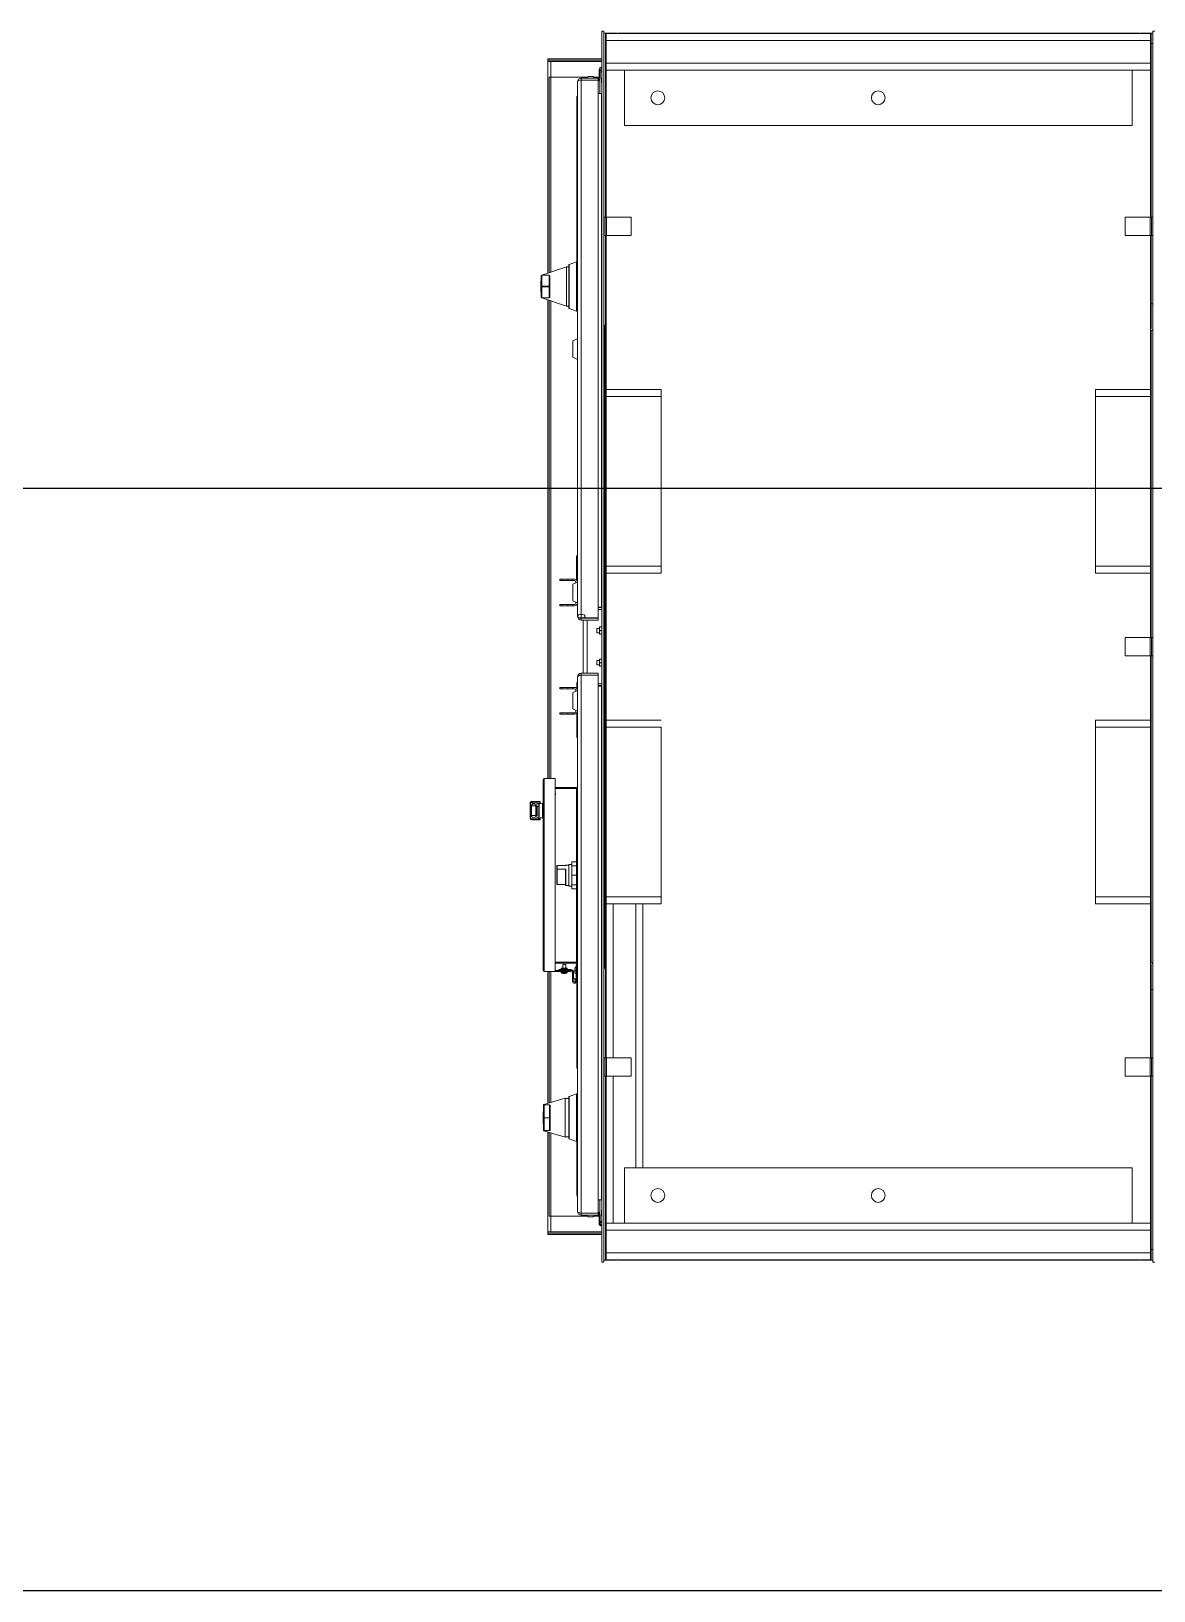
# Model space of a CAD drawing. Extents: x 1.3 to 36.8, y 1.2 to 24.4.
# Drawn here: x 4.493 to 5.766, y 13.879 to 15.647 of the extents above; entities that cross this region are included whole.
import ezdxf

# ---------------------------------------------------------------- set-up
doc = ezdxf.new("R2010")
doc.units = 0
doc.header["$LTSCALE"] = 96
doc.header["$MEASUREMENT"] = 0
doc.linetypes.add('CENTER', pattern=[2, 1.25, -0.25, 0.25, -0.25])
doc.linetypes.add('DOT', pattern=[0.25, 0, -0.25])
doc.layers.add('A-GRID', color=8, linetype='CENTER')
doc.layers.add('E - Equipment New', color=7, linetype='Continuous')
doc.layers.add('NO PLOT - GRID', color=255, linetype='DOT', plot=False)

msp = doc.modelspace()

# ---------------------------------------------------------------- linework, layer by layer
at = {"layer": 'A-GRID'}
for p, q in [((6.1964, 15.12872), (2.91385, 15.12872)), ((8.92253, 13.87873), (2.91385, 13.87873))]:
    msp.add_line(p, q, dxfattribs=at)
at = {"layer": 'E - Equipment New', "color": 254, "linetype": 'Continuous', "lineweight": 15}
for p, q in [((5.14226, 15.64737), (5.14007, 15.64737)), ((5.14007, 14.25154), (5.14007, 15.64737)), ((5.14226, 14.25154), (5.14226, 15.64737)), ((5.14413, 15.64518), (5.14226, 15.64518)), ((5.14413, 15.64518), (5.14476, 15.64518)), ((5.14413, 15.43643), (5.14413, 15.64518)), ((5.14476, 15.59369), (5.14476, 15.64518)), ((5.14694, 15.64518), (5.14476, 15.64518)), ((5.14486, 15.63685), (5.14486, 15.64477)), ((5.14486, 15.64477), (5.76236, 15.64477)), ((5.14486, 15.61102), (5.14486, 15.63685)), ((5.14486, 15.63685), (5.76236, 15.63685)), ((5.1571, 15.64518), (5.14694, 15.64518)), ((5.14694, 15.64477), (5.14694, 15.64518)), ((5.1571, 15.64518), (5.1571, 15.64477)), ((5.15819, 15.64518), (5.15819, 15.64477)), ((5.5358, 15.64518), (5.74976, 15.64518)), ((5.76101, 15.64518), (5.75085, 15.64518)), ((5.76319, 15.64518), (5.76101, 15.64518)), ((5.76101, 15.64518), (5.76101, 15.64477)), ((5.76236, 15.63685), (5.76236, 15.64477)), ((5.76236, 15.61102), (5.76236, 15.63685)), ((5.76496, 15.64518), (5.76319, 15.64518)), ((5.76319, 15.64518), (5.76319, 15.63331)), ((5.76496, 14.25154), (5.76496, 15.64737)), ((5.76715, 15.64737), (5.76496, 15.64737)), ((5.76267, 15.63331), (5.76236, 15.63331)), ((5.76319, 15.63331), (5.76267, 15.63331)), ((5.76267, 15.43643), (5.76267, 15.63331)), ((5.76319, 15.63331), (5.76496, 15.63331)), ((5.76319, 15.63331), (5.76319, 15.43643)), ((5.07899, 15.61612), (5.07899, 15.61456)), ((5.07899, 15.61612), (5.14007, 15.61612)), ((5.07899, 15.61456), (5.14007, 15.61456)), ((5.07899, 15.3731), (5.07899, 15.613)), ((5.07899, 15.613), (5.08211, 15.613)), ((5.08211, 15.59529), (5.08211, 15.613)), ((5.14007, 15.613), (5.08211, 15.613)), ((5.13692, 15.59956), (5.13692, 15.60372)), ((5.13692, 15.59388), (5.13692, 15.59956)), ((5.13692, 15.59956), (5.13817, 15.59956)), ((5.13817, 15.60156), (5.13817, 15.59956)), ((5.13817, 15.59956), (5.13817, 15.59388)), ((5.14486, 15.61102), (5.76236, 15.61102)), ((5.14486, 15.6031), (5.14486, 15.61102)), ((5.14486, 15.6031), (5.16569, 15.6031)), ((5.14486, 15.6031), (5.14486, 15.43643)), ((5.74153, 15.6031), (5.76236, 15.6031)), ((5.76236, 15.6031), (5.76236, 15.61102)), ((5.76236, 15.6031), (5.76236, 15.43643)), ((5.08055, 15.59529), (5.08055, 15.37361)), ((5.08211, 15.59529), (5.08055, 15.59529)), ((5.12405, 15.59529), (5.08211, 15.59529)), ((5.08213, 15.37412), (5.08213, 15.59529)), ((5.11244, 14.984), (5.11244, 15.58983)), ((5.11463, 15.5916), (5.11463, 15.59202)), ((5.11463, 15.59202), (5.12505, 15.59202)), ((5.11682, 15.5942), (5.11682, 15.59202)), ((5.13588, 15.5942), (5.11682, 15.5942)), ((5.11682, 14.98196), (5.11682, 15.59187)), ((5.11682, 15.59187), (5.13588, 15.59187)), ((5.12359, 15.5942), (5.12359, 15.59529)), ((5.13588, 15.59202), (5.12505, 15.59202)), ((5.12505, 15.59187), (5.12505, 15.59202)), ((5.12963, 15.59597), (5.12546, 15.59597)), ((5.13692, 15.59529), (5.13099, 15.59529)), ((5.13588, 15.5942), (5.13588, 15.59202)), ((5.13588, 14.98196), (5.13588, 15.59187)), ((5.13784, 15.57685), (5.13784, 15.59249)), ((5.13955, 15.59175), (5.13955, 15.59382)), ((5.13955, 15.59175), (5.13955, 15.58969)), ((5.14486, 15.59369), (5.14413, 15.59369)), ((5.14413, 15.5898), (5.14486, 15.5898)), ((5.14476, 15.57685), (5.14476, 15.5898)), ((5.11192, 15.57337), (5.11244, 15.57337)), ((5.11192, 15.38571), (5.11192, 15.57337)), ((5.13588, 15.57685), (5.13976, 15.57685)), ((5.13976, 15.57685), (5.13976, 14.99435)), ((5.14007, 15.57685), (5.13976, 15.57685)), ((5.14413, 15.57685), (5.14476, 15.57685)), ((5.14476, 15.57685), (5.14476, 15.43643)), ((5.14226, 15.43643), (5.14382, 15.43643)), ((5.14382, 15.4156), (5.14382, 15.43643)), ((5.14538, 15.43643), (5.14382, 15.43643)), ((5.14538, 15.4156), (5.14538, 15.43643)), ((5.14538, 15.43643), (5.17351, 15.43643)), ((5.17351, 15.4156), (5.17351, 15.43643)), ((5.73371, 15.43643), (5.73371, 15.4156)), ((5.76184, 15.43643), (5.73371, 15.43643)), ((5.7634, 15.43643), (5.76184, 15.43643)), ((5.76184, 15.43643), (5.76184, 15.4156)), ((5.76496, 15.43643), (5.7634, 15.43643)), ((5.7634, 15.43643), (5.7634, 15.4156)), ((5.14226, 15.4156), (5.14382, 15.4156)), ((5.14382, 15.4156), (5.14538, 15.4156)), ((5.14413, 14.48331), (5.14413, 15.4156)), ((5.14476, 15.4156), (5.14476, 15.29019)), ((5.14486, 15.4156), (5.14486, 15.24112)), ((5.14538, 15.4156), (5.17351, 15.4156)), ((5.76184, 15.4156), (5.73371, 15.4156)), ((5.76184, 15.4156), (5.7634, 15.4156)), ((5.76236, 15.4156), (5.76236, 15.24112)), ((5.76267, 15.31002), (5.76267, 15.4156)), ((5.76319, 15.4156), (5.76319, 15.33831)), ((5.76496, 15.4156), (5.7634, 15.4156)), ((5.07143, 15.36982), (5.07143, 15.37005)), ((5.07143, 15.35834), (5.07143, 15.36982)), ((5.10014, 15.37997), (5.072, 15.37083)), ((5.072, 15.37083), (5.072, 15.3706)), ((5.07225, 15.37064), (5.07225, 15.35834)), ((5.07225, 15.37064), (5.08045, 15.37064)), ((5.08045, 15.35834), (5.08045, 15.37064)), ((5.08127, 15.36982), (5.08127, 15.35834)), ((5.1026, 15.37997), (5.10014, 15.37997)), ((5.10014, 15.33568), (5.10014, 15.37997)), ((5.1026, 15.38197), (5.1026, 15.33368)), ((5.11134, 15.38572), (5.10314, 15.38274)), ((5.10314, 15.38274), (5.10314, 15.33291)), ((5.11134, 15.32993), (5.11134, 15.38572)), ((5.07102, 15.35126), (5.07102, 15.36439)), ((5.07102, 15.36439), (5.07143, 15.36439)), ((5.07143, 15.35834), (5.07225, 15.35834)), ((5.07143, 15.35731), (5.07143, 15.35834)), ((5.07143, 15.35731), (5.07225, 15.35731)), ((5.07143, 15.34583), (5.07143, 15.35731)), ((5.08045, 15.35834), (5.07225, 15.35834)), ((5.07225, 15.35834), (5.07225, 15.35731)), ((5.07225, 15.35731), (5.07225, 15.34501)), ((5.07225, 15.35731), (5.08045, 15.35731)), ((5.08127, 15.35834), (5.08045, 15.35834)), ((5.08045, 15.35731), (5.08045, 15.35834)), ((5.08127, 15.35731), (5.08045, 15.35731)), ((5.08045, 15.34501), (5.08045, 15.35731)), ((5.08127, 15.35834), (5.08127, 15.35731)), ((5.08127, 15.35731), (5.08127, 15.34583)), ((5.07102, 15.35126), (5.07143, 15.35126)), ((5.07143, 15.3456), (5.07143, 15.34583)), ((5.072, 15.34505), (5.072, 15.34482)), ((5.072, 15.34482), (5.10014, 15.33568)), ((5.08045, 15.34501), (5.07225, 15.34501)), ((5.07899, 14.79977), (5.07899, 15.34255)), ((5.08055, 15.34204), (5.08055, 14.79977)), ((5.08213, 14.79977), (5.08213, 15.34153)), ((5.10014, 15.33568), (5.1026, 15.33568)), ((5.76319, 15.33831), (5.76496, 15.33831)), ((5.76319, 15.33831), (5.76319, 15.31143)), ((5.10314, 15.33291), (5.11134, 15.32993)), ((5.14351, 15.31404), (5.14226, 15.31404)), ((5.14351, 15.31404), (5.14351, 14.58487)), ((5.76267, 14.95987), (5.76267, 15.30739)), ((5.76319, 15.30764), (5.76319, 14.95987)), ((5.11244, 15.29863), (5.10723, 15.2962)), ((5.10723, 15.2962), (5.10723, 15.27762)), ((5.14486, 15.29019), (5.14413, 15.29019)), ((5.14413, 15.28363), (5.14486, 15.28363)), ((5.14476, 15.28363), (5.14476, 15.01493)), ((5.10723, 15.27762), (5.11244, 15.27519)), ((5.14486, 15.24112), (5.20736, 15.24112)), ((5.14486, 15.2332), (5.14486, 15.24112)), ((5.14486, 15.0407), (5.14486, 15.2332)), ((5.14486, 15.2332), (5.20736, 15.2332)), ((5.20736, 15.2332), (5.20736, 15.24112)), ((5.20736, 15.0407), (5.20736, 15.2332)), ((5.69986, 15.24112), (5.76236, 15.24112)), ((5.69986, 15.2332), (5.69986, 15.24112)), ((5.69986, 15.0407), (5.69986, 15.2332)), ((5.69986, 15.2332), (5.76236, 15.2332)), ((5.76236, 15.2332), (5.76236, 15.24112)), ((5.76236, 15.0407), (5.76236, 15.2332)), ((5.1114, 15.02511), (5.1114, 15.05254)), ((5.1114, 15.05254), (5.11244, 15.05254)), ((5.14486, 15.03279), (5.14486, 15.0407)), ((5.14486, 15.0407), (5.20736, 15.0407)), ((5.20736, 15.03279), (5.20736, 15.0407)), ((5.69986, 15.03279), (5.69986, 15.0407)), ((5.69986, 15.0407), (5.76236, 15.0407)), ((5.76236, 15.03279), (5.76236, 15.0407)), ((5.09235, 15.02435), (5.09235, 15.02599)), ((5.09475, 15.02599), (5.09235, 15.02599)), ((5.09235, 15.02435), (5.09475, 15.02435)), ((5.09475, 15.02435), (5.09475, 15.02599)), ((5.10138, 15.02599), (5.09475, 15.02599)), ((5.09475, 15.02435), (5.10138, 15.02435)), ((5.10138, 15.02435), (5.10138, 15.02599)), ((5.10138, 15.02599), (5.10718, 15.02599)), ((5.10138, 15.02435), (5.10718, 15.02435)), ((5.10718, 15.02599), (5.10718, 15.02435)), ((5.10916, 15.02599), (5.10718, 15.02599)), ((5.10718, 15.02435), (5.10916, 15.02435)), ((5.11244, 15.02254), (5.10723, 15.02011)), ((5.1108, 15.02182), (5.10723, 15.02016)), ((5.10723, 15.02016), (5.10723, 15.02011)), ((5.10723, 15.02011), (5.10723, 15.01082)), ((5.1108, 15.02271), (5.1108, 15.02177)), ((5.14486, 15.03279), (5.20736, 15.03279)), ((5.14486, 15.03279), (5.14486, 14.86612)), ((5.69986, 15.03279), (5.76236, 15.03279)), ((5.76236, 15.03279), (5.76236, 14.95987)), ((5.10723, 15.01082), (5.10723, 15.00153)), ((5.10723, 15.00153), (5.11244, 14.9991)), ((5.1108, 14.99986), (5.1108, 14.99893)), ((5.14486, 15.01493), (5.14413, 15.01493)), ((5.14486, 15.01488), (5.14413, 15.01488)), ((5.14413, 15.01321), (5.14486, 15.01321)), ((5.14486, 15.00842), (5.14413, 15.00842)), ((5.14413, 15.00676), (5.14486, 15.00676)), ((5.14476, 15.00676), (5.14476, 14.98935)), ((5.09235, 14.99564), (5.09235, 14.99729)), ((5.09235, 14.99729), (5.09475, 14.99729)), ((5.09475, 14.99564), (5.09235, 14.99564)), ((5.09475, 14.99564), (5.09475, 14.99729)), ((5.09475, 14.99729), (5.10138, 14.99729)), ((5.10138, 14.99564), (5.09475, 14.99564)), ((5.10138, 14.99729), (5.10138, 14.99564)), ((5.10138, 14.99729), (5.10718, 14.99729)), ((5.10718, 14.99564), (5.10138, 14.99564)), ((5.10718, 14.99729), (5.10718, 14.99564)), ((5.10916, 14.99729), (5.10718, 14.99729)), ((5.10718, 14.99564), (5.10916, 14.99564)), ((5.11463, 14.98181), (5.11463, 14.98223)), ((5.11463, 14.98181), (5.12505, 14.98181)), ((5.13588, 14.98196), (5.11682, 14.98196)), ((5.11682, 14.97962), (5.11682, 14.98181)), ((5.12505, 14.98181), (5.12505, 14.98196)), ((5.12505, 14.98181), (5.13588, 14.98181)), ((5.13976, 14.99435), (5.13588, 14.99435)), ((5.13588, 14.99372), (5.14007, 14.99372)), ((5.13588, 14.99154), (5.14007, 14.99154)), ((5.13588, 14.97962), (5.13588, 14.98181)), ((5.13976, 14.99435), (5.14007, 14.99435)), ((5.14413, 14.98935), (5.14476, 14.98935)), ((5.14476, 14.98133), (5.14413, 14.98133)), ((5.14476, 14.98133), (5.14476, 14.98935)), ((5.14486, 14.98591), (5.14476, 14.98591)), ((5.11682, 14.97962), (5.13588, 14.97962)), ((5.11913, 14.97962), (5.11913, 14.91929)), ((5.12351, 14.97962), (5.12351, 14.91929)), ((5.13765, 14.97014), (5.13429, 14.97014)), ((5.13429, 14.96522), (5.13429, 14.97014)), ((5.13429, 14.96522), (5.13765, 14.96522)), ((5.13814, 14.97178), (5.13765, 14.97178)), ((5.13765, 14.97178), (5.13765, 14.96973)), ((5.13765, 14.96973), (5.13765, 14.96563)), ((5.13765, 14.96563), (5.13765, 14.96358)), ((5.13814, 14.96358), (5.13765, 14.96358)), ((5.14007, 14.97178), (5.13814, 14.97178)), ((5.14007, 14.96768), (5.13814, 14.96768)), ((5.14007, 14.96358), (5.13814, 14.96358)), ((5.73371, 14.95987), (5.73371, 14.93904)), ((5.76184, 14.95987), (5.73371, 14.95987)), ((5.7634, 14.95987), (5.76184, 14.95987)), ((5.76184, 14.95987), (5.76184, 14.93904)), ((5.76496, 14.95987), (5.7634, 14.95987)), ((5.7634, 14.95987), (5.7634, 14.93904)), ((5.13765, 14.93369), (5.13429, 14.93369)), ((5.13429, 14.92876), (5.13429, 14.93369)), ((5.13429, 14.92876), (5.13765, 14.92876)), ((5.13814, 14.93533), (5.13765, 14.93533)), ((5.13765, 14.93533), (5.13765, 14.93328)), ((5.13765, 14.93328), (5.13765, 14.92917)), ((5.13765, 14.92917), (5.13765, 14.92712)), ((5.14007, 14.93533), (5.13814, 14.93533)), ((5.14007, 14.93122), (5.13814, 14.93122)), ((5.76184, 14.93904), (5.73371, 14.93904)), ((5.76184, 14.93904), (5.7634, 14.93904)), ((5.76236, 14.93904), (5.76236, 14.86612)), ((5.76267, 14.59152), (5.76267, 14.93904)), ((5.76319, 14.93904), (5.76319, 14.59126)), ((5.76496, 14.93904), (5.7634, 14.93904)), ((5.11244, 14.30908), (5.11244, 14.91491)), ((5.11463, 14.9171), (5.11463, 14.91668)), ((5.12505, 14.9171), (5.11463, 14.9171)), ((5.11682, 14.91929), (5.11682, 14.9171)), ((5.13588, 14.91929), (5.11682, 14.91929)), ((5.11682, 14.30704), (5.11682, 14.91695)), ((5.11682, 14.91695), (5.13588, 14.91695)), ((5.12505, 14.9171), (5.12505, 14.91695)), ((5.13588, 14.9171), (5.12505, 14.9171)), ((5.13588, 14.91929), (5.13588, 14.9171)), ((5.13588, 14.30704), (5.13588, 14.91695)), ((5.13814, 14.92712), (5.13765, 14.92712)), ((5.14007, 14.92712), (5.13814, 14.92712)), ((5.14476, 14.91758), (5.14413, 14.91758)), ((5.14476, 14.90956), (5.14476, 14.91758)), ((5.14476, 14.913), (5.14486, 14.913)), ((5.09235, 14.90157), (5.09235, 14.90321)), ((5.09235, 14.90321), (5.09475, 14.90321)), ((5.09475, 14.90157), (5.09235, 14.90157)), ((5.09475, 14.90157), (5.09475, 14.90321)), ((5.09475, 14.90321), (5.10138, 14.90321)), ((5.10138, 14.90157), (5.09475, 14.90157)), ((5.10138, 14.90157), (5.10138, 14.90321)), ((5.10138, 14.90321), (5.10718, 14.90321)), ((5.10718, 14.90157), (5.10138, 14.90157)), ((5.10718, 14.90157), (5.10718, 14.90321)), ((5.10718, 14.90321), (5.10916, 14.90321)), ((5.10916, 14.90157), (5.10718, 14.90157)), ((5.11244, 14.89976), (5.10723, 14.89733)), ((5.1108, 14.89904), (5.10723, 14.89738)), ((5.10723, 14.89738), (5.10723, 14.89733)), ((5.10723, 14.89733), (5.10723, 14.87875)), ((5.1108, 14.89899), (5.1108, 14.89993)), ((5.11182, 14.90186), (5.11182, 14.90887)), ((5.11182, 14.90887), (5.11244, 14.90887)), ((5.11203, 14.90153), (5.11203, 14.90365)), ((5.11203, 14.90365), (5.11244, 14.90365)), ((5.14007, 14.90737), (5.13588, 14.90737)), ((5.14007, 14.90518), (5.13588, 14.90518)), ((5.13588, 14.90456), (5.13976, 14.90456)), ((5.13976, 14.90456), (5.13976, 14.32206)), ((5.14007, 14.90456), (5.13976, 14.90456)), ((5.14413, 14.90956), (5.14476, 14.90956)), ((5.14486, 14.89215), (5.14413, 14.89215)), ((5.14486, 14.8921), (5.14413, 14.8921)), ((5.14476, 14.90956), (5.14476, 14.89215)), ((5.09235, 14.8745), (5.09235, 14.87286)), ((5.09475, 14.8745), (5.09235, 14.8745)), ((5.09475, 14.87286), (5.09475, 14.8745)), ((5.10138, 14.8745), (5.09475, 14.8745)), ((5.10138, 14.8745), (5.10138, 14.87286)), ((5.10718, 14.8745), (5.10138, 14.8745)), ((5.10718, 14.87286), (5.10718, 14.8745)), ((5.10718, 14.8745), (5.10916, 14.8745)), ((5.10723, 14.87875), (5.11244, 14.87632)), ((5.1108, 14.87614), (5.1108, 14.87708)), ((5.11203, 14.85679), (5.11203, 14.87454)), ((5.14413, 14.89043), (5.14486, 14.89043)), ((5.14486, 14.88564), (5.14413, 14.88564)), ((5.14413, 14.88397), (5.14486, 14.88397)), ((5.14476, 14.88397), (5.14476, 14.69476)), ((5.09235, 14.87286), (5.09475, 14.87286)), ((5.09475, 14.87286), (5.10138, 14.87286)), ((5.10138, 14.87286), (5.10718, 14.87286)), ((5.10916, 14.87286), (5.10718, 14.87286)), ((5.11182, 14.84637), (5.11182, 14.87422)), ((5.11203, 14.85679), (5.11244, 14.85679)), ((5.14486, 14.86612), (5.20736, 14.86612)), ((5.14486, 14.8582), (5.14486, 14.86612)), ((5.14486, 14.6657), (5.14486, 14.8582)), ((5.14486, 14.8582), (5.20736, 14.8582)), ((5.20736, 14.6657), (5.20736, 14.8582)), ((5.69986, 14.86612), (5.76236, 14.86612)), ((5.69986, 14.8582), (5.69986, 14.86612)), ((5.69986, 14.6657), (5.69986, 14.8582)), ((5.69986, 14.8582), (5.76236, 14.8582)), ((5.76236, 14.8582), (5.76236, 14.86612)), ((5.76236, 14.6657), (5.76236, 14.8582)), ((5.11182, 14.84637), (5.11244, 14.84637)), ((5.07346, 14.79858), (5.07346, 14.5822)), ((5.07465, 14.79858), (5.07346, 14.79858)), ((5.07465, 14.79977), (5.07465, 14.79858)), ((5.07465, 14.79977), (5.08701, 14.79977)), ((5.07465, 14.5822), (5.07465, 14.79858)), ((5.08701, 14.58102), (5.08701, 14.79977)), ((5.11126, 14.7897), (5.08701, 14.7897)), ((5.11126, 14.78873), (5.08701, 14.78873)), ((5.08701, 14.78858), (5.11126, 14.78858)), ((5.11126, 14.7897), (5.11126, 14.78873)), ((5.11126, 14.78858), (5.11126, 14.70549)), ((5.05878, 14.77185), (5.05878, 14.75477)), ((5.05909, 14.77185), (5.05878, 14.77185)), ((5.05909, 14.77185), (5.05909, 14.75477)), ((5.0602, 14.75789), (5.0602, 14.76872)), ((5.06527, 14.76872), (5.0602, 14.76872)), ((5.07023, 14.77372), (5.06065, 14.77372)), ((5.06065, 14.77372), (5.06065, 14.77237)), ((5.07023, 14.77237), (5.06065, 14.77237)), ((5.06527, 14.76872), (5.06527, 14.76786)), ((5.06634, 14.77072), (5.06634, 14.76877)), ((5.06634, 14.76783), (5.06634, 14.76877)), ((5.06659, 14.77104), (5.07023, 14.77202)), ((5.06878, 14.76331), (5.06878, 14.77039)), ((5.07294, 14.77177), (5.06902, 14.77072)), ((5.06902, 14.76331), (5.06902, 14.77072)), ((5.07023, 14.77237), (5.07023, 14.77372)), ((5.07023, 14.77237), (5.07023, 14.77202)), ((5.07346, 14.77177), (5.07294, 14.77177)), ((5.07294, 14.76331), (5.07294, 14.77177)), ((5.05909, 14.75477), (5.05878, 14.75477)), ((5.06527, 14.75789), (5.0602, 14.75789)), ((5.06065, 14.75424), (5.07023, 14.75424)), ((5.06065, 14.75424), (5.06065, 14.75289)), ((5.06065, 14.75289), (5.07024, 14.75289)), ((5.06527, 14.75876), (5.06527, 14.75789)), ((5.06541, 14.767), (5.06634, 14.767)), ((5.06541, 14.767), (5.06541, 14.75962)), ((5.06634, 14.75962), (5.06541, 14.75962)), ((5.06878, 14.7681), (5.06634, 14.76814)), ((5.06666, 14.76767), (5.06634, 14.76783)), ((5.06634, 14.767), (5.06634, 14.75962)), ((5.06634, 14.75879), (5.06666, 14.75894)), ((5.06634, 14.75785), (5.06634, 14.75879)), ((5.06634, 14.75847), (5.06878, 14.75852)), ((5.06634, 14.75785), (5.06634, 14.7559)), ((5.07023, 14.7546), (5.06659, 14.75558)), ((5.06666, 14.76767), (5.06666, 14.75894)), ((5.06878, 14.75622), (5.06878, 14.76331)), ((5.06902, 14.7559), (5.06902, 14.76331)), ((5.06902, 14.7559), (5.07294, 14.75485)), ((5.07023, 14.7546), (5.07023, 14.75424)), ((5.07023, 14.75289), (5.07023, 14.75424)), ((5.07294, 14.75485), (5.07294, 14.76331)), ((5.07294, 14.75485), (5.07346, 14.75485)), ((5.11192, 14.47137), (5.11192, 14.76665)), ((5.11192, 14.76665), (5.11244, 14.76665)), ((5.08901, 14.69717), (5.08901, 14.70058)), ((5.08953, 14.70119), (5.08953, 14.69717)), ((5.08953, 14.70119), (5.09942, 14.70119)), ((5.10255, 14.70158), (5.09942, 14.70158)), ((5.09942, 14.70158), (5.09942, 14.70119)), ((5.10619, 14.70236), (5.10255, 14.70236)), ((5.10255, 14.67788), (5.10255, 14.70236)), ((5.10619, 14.70549), (5.1114, 14.70549)), ((5.10619, 14.70099), (5.10619, 14.70549)), ((5.10619, 14.70099), (5.1114, 14.70099)), ((5.10619, 14.69012), (5.10619, 14.70099)), ((5.1114, 14.71022), (5.1114, 14.69251)), ((5.11142, 14.71022), (5.1114, 14.71022)), ((5.11142, 14.67002), (5.11142, 14.71022)), ((5.11142, 14.71022), (5.11192, 14.71022)), ((5.08901, 14.68031), (5.08901, 14.69717)), ((5.08953, 14.69717), (5.09942, 14.69717)), ((5.08953, 14.69717), (5.08953, 14.67966)), ((5.0989, 14.67918), (5.0989, 14.69675)), ((5.09942, 14.69717), (5.09942, 14.67866)), ((5.10619, 14.69012), (5.1114, 14.69012)), ((5.10619, 14.67926), (5.10619, 14.69012)), ((5.1114, 14.69012), (5.1114, 14.69251)), ((5.1114, 14.68773), (5.1114, 14.69012)), ((5.1114, 14.68773), (5.1114, 14.67002)), ((5.14486, 14.69476), (5.14413, 14.69476)), ((5.14486, 14.69007), (5.14413, 14.69007)), ((5.14486, 14.68496), (5.14413, 14.68496)), ((5.08953, 14.67966), (5.0989, 14.67966)), ((5.09942, 14.67866), (5.10255, 14.67866)), ((5.10255, 14.67788), (5.10619, 14.67788)), ((5.10619, 14.67926), (5.1114, 14.67926)), ((5.10619, 14.67476), (5.10619, 14.67926)), ((5.10619, 14.67476), (5.1114, 14.67476)), ((5.11126, 14.67476), (5.11126, 14.59166)), ((5.11142, 14.67002), (5.1114, 14.67002)), ((5.11142, 14.67002), (5.11192, 14.67002)), ((5.14486, 14.67559), (5.14413, 14.67559)), ((5.14476, 14.67559), (5.14476, 14.61528)), ((5.14486, 14.65779), (5.14486, 14.6657)), ((5.14486, 14.6657), (5.20736, 14.6657)), ((5.20736, 14.65779), (5.20736, 14.6657)), ((5.69986, 14.65779), (5.69986, 14.6657)), ((5.69986, 14.6657), (5.76236, 14.6657)), ((5.76236, 14.65779), (5.76236, 14.6657)), ((5.14486, 14.65779), (5.20736, 14.65779)), ((5.14486, 14.65779), (5.14486, 14.48331)), ((5.15278, 14.65779), (5.15278, 14.48331)), ((5.17861, 14.65779), (5.17861, 14.35831)), ((5.18653, 14.65779), (5.18653, 14.35831)), ((5.69986, 14.65779), (5.76236, 14.65779)), ((5.76236, 14.65779), (5.76236, 14.48331)), ((5.14486, 14.61528), (5.14413, 14.61528)), ((5.08701, 14.59166), (5.11126, 14.59166)), ((5.11126, 14.59151), (5.08701, 14.59151)), ((5.11126, 14.59054), (5.11126, 14.59151)), ((5.14413, 14.60871), (5.14486, 14.60871)), ((5.14476, 14.60871), (5.14476, 14.48331)), ((5.07465, 14.5822), (5.07346, 14.5822)), ((5.07465, 14.58102), (5.07465, 14.5822)), ((5.07465, 14.58102), (5.08701, 14.58102)), ((5.07899, 14.43141), (5.07899, 14.58102)), ((5.08055, 14.58102), (5.08055, 14.43189)), ((5.08213, 14.43237), (5.08213, 14.58102)), ((5.11126, 14.59054), (5.08701, 14.59054)), ((5.08701, 14.582), (5.10211, 14.582)), ((5.08701, 14.58102), (5.10211, 14.58102)), ((5.10493, 14.58325), (5.09117, 14.58325)), ((5.09117, 14.58325), (5.09117, 14.582)), ((5.09117, 14.582), (5.10493, 14.582)), ((5.09407, 14.58102), (5.09407, 14.57993)), ((5.10078, 14.57993), (5.09407, 14.57993)), ((5.09447, 14.58489), (5.09418, 14.5846)), ((5.09418, 14.5846), (5.09418, 14.58325)), ((5.10066, 14.5846), (5.09418, 14.5846)), ((5.10065, 14.57967), (5.0942, 14.57967)), ((5.09447, 14.58489), (5.10037, 14.58489)), ((5.09571, 14.58883), (5.09571, 14.58489)), ((5.09913, 14.58883), (5.09571, 14.58883)), ((5.09913, 14.58489), (5.09913, 14.58883)), ((5.10066, 14.5846), (5.10037, 14.58489)), ((5.10066, 14.58325), (5.10066, 14.5846)), ((5.10078, 14.57993), (5.10078, 14.58102)), ((5.10211, 14.582), (5.10211, 14.58102)), ((5.10211, 14.58102), (5.10471, 14.58102)), ((5.10471, 14.58102), (5.10471, 14.582)), ((5.1068, 14.58013), (5.1068, 14.57445)), ((5.10805, 14.57445), (5.1068, 14.57445)), ((5.1068, 14.57445), (5.1068, 14.57029)), ((5.10805, 14.57445), (5.10805, 14.58013)), ((5.10805, 14.57245), (5.10805, 14.57445)), ((5.10942, 14.58227), (5.10942, 14.58434)), ((5.10942, 14.58227), (5.10942, 14.58021)), ((5.11119, 14.58852), (5.11119, 14.57349)), ((5.11192, 14.58852), (5.11119, 14.58852)), ((5.14226, 14.58487), (5.14351, 14.58487)), ((5.76267, 14.48331), (5.76267, 14.58889)), ((5.76319, 14.58747), (5.76319, 14.5606)), ((5.11007, 14.57127), (5.11029, 14.57258)), ((5.11119, 14.57349), (5.11055, 14.57237)), ((5.11055, 14.57237), (5.11055, 14.57029)), ((5.1118, 14.57237), (5.11192, 14.57259)), ((5.1118, 14.57029), (5.1118, 14.57237)), ((5.76496, 14.5606), (5.76319, 14.5606)), ((5.76319, 14.5606), (5.76319, 14.48331)), ((5.11192, 14.47137), (5.11244, 14.47137)), ((5.14226, 14.48331), (5.14382, 14.48331)), ((5.14382, 14.46247), (5.14382, 14.48331)), ((5.14538, 14.48331), (5.14382, 14.48331)), ((5.14538, 14.46247), (5.14538, 14.48331)), ((5.14538, 14.48331), (5.17351, 14.48331)), ((5.17351, 14.46247), (5.17351, 14.48331)), ((5.73371, 14.48331), (5.73371, 14.46247)), ((5.76184, 14.48331), (5.73371, 14.48331)), ((5.7634, 14.48331), (5.76184, 14.48331)), ((5.76184, 14.48331), (5.76184, 14.46247)), ((5.76496, 14.48331), (5.7634, 14.48331)), ((5.7634, 14.48331), (5.7634, 14.46247)), ((5.14226, 14.46247), (5.14382, 14.46247)), ((5.14382, 14.46247), (5.14538, 14.46247)), ((5.14413, 14.25373), (5.14413, 14.46247)), ((5.14476, 14.46247), (5.14476, 14.32206)), ((5.14486, 14.46247), (5.14486, 14.29581)), ((5.14538, 14.46247), (5.17351, 14.46247)), ((5.15278, 14.46247), (5.15278, 14.29581)), ((5.76184, 14.46247), (5.73371, 14.46247)), ((5.76184, 14.46247), (5.7634, 14.46247)), ((5.76236, 14.46247), (5.76236, 14.29581)), ((5.76267, 14.2656), (5.76267, 14.46247)), ((5.76319, 14.46247), (5.76319, 14.2656)), ((5.76496, 14.46247), (5.7634, 14.46247)), ((5.0985, 14.43738), (5.07447, 14.43003)), ((5.0985, 14.39308), (5.0985, 14.43738)), ((5.1026, 14.43707), (5.0985, 14.43707)), ((5.1026, 14.43849), (5.1026, 14.39197)), ((5.11134, 14.44225), (5.10314, 14.43926)), ((5.10314, 14.43926), (5.10314, 14.3912)), ((5.11134, 14.38822), (5.11134, 14.44225)), ((5.07348, 14.40867), (5.07348, 14.42179)), ((5.07348, 14.42179), (5.07389, 14.42179)), ((5.07389, 14.42903), (5.07389, 14.42925)), ((5.07389, 14.41524), (5.07389, 14.42903)), ((5.07389, 14.41524), (5.07471, 14.41524)), ((5.07389, 14.41522), (5.07389, 14.41524)), ((5.07389, 14.40143), (5.07389, 14.41522)), ((5.07389, 14.41522), (5.07471, 14.41522)), ((5.07447, 14.43003), (5.07447, 14.42982)), ((5.07471, 14.42985), (5.07471, 14.41524)), ((5.07471, 14.42985), (5.08086, 14.42985)), ((5.07471, 14.41524), (5.07471, 14.41522)), ((5.08086, 14.41524), (5.07471, 14.41524)), ((5.07471, 14.41522), (5.08086, 14.41522)), ((5.07471, 14.41522), (5.07471, 14.40061)), ((5.08086, 14.41524), (5.08086, 14.42985)), ((5.08086, 14.41522), (5.08086, 14.41524)), ((5.08086, 14.41524), (5.08168, 14.41524)), ((5.08086, 14.41522), (5.08168, 14.41522)), ((5.08086, 14.40061), (5.08086, 14.41522)), ((5.08168, 14.42903), (5.08168, 14.41524)), ((5.08168, 14.41524), (5.08168, 14.41522)), ((5.08168, 14.41522), (5.08168, 14.40143)), ((5.07348, 14.40867), (5.07389, 14.40867)), ((5.07389, 14.40121), (5.07389, 14.40143)), ((5.07447, 14.40064), (5.07447, 14.40043)), ((5.07447, 14.40043), (5.0985, 14.39308)), ((5.08086, 14.40061), (5.07471, 14.40061)), ((5.07899, 14.28591), (5.07899, 14.39905)), ((5.08055, 14.39857), (5.08055, 14.30362)), ((5.08213, 14.30362), (5.08213, 14.39809)), ((5.11218, 14.40679), (5.11192, 14.40679)), ((5.11192, 14.40497), (5.11192, 14.40679)), ((5.11218, 14.40497), (5.11192, 14.40497)), ((5.11192, 14.32943), (5.11192, 14.40497)), ((5.11218, 14.40887), (5.11244, 14.40887)), ((5.11218, 14.40497), (5.11218, 14.40887)), ((5.11244, 14.40497), (5.11218, 14.40497)), ((5.11218, 14.32943), (5.11218, 14.40497)), ((5.0985, 14.39339), (5.1026, 14.39339)), ((5.10314, 14.3912), (5.11134, 14.38822)), ((5.13976, 14.32206), (5.13588, 14.32206)), ((5.13784, 14.30642), (5.13784, 14.32206)), ((5.13955, 14.30716), (5.13955, 14.30923)), ((5.13976, 14.32206), (5.14007, 14.32206)), ((5.14476, 14.32206), (5.14413, 14.32206)), ((5.14486, 14.30911), (5.14413, 14.30911)), ((5.14476, 14.30911), (5.14476, 14.32206)), ((5.08055, 14.30362), (5.08211, 14.30362)), ((5.08211, 14.28591), (5.08211, 14.30362)), ((5.08211, 14.30362), (5.12405, 14.30362)), ((5.11463, 14.30731), (5.11463, 14.30689)), ((5.12505, 14.30689), (5.11463, 14.30689)), ((5.13588, 14.30704), (5.11682, 14.30704)), ((5.11682, 14.3047), (5.11682, 14.30689)), ((5.11682, 14.3047), (5.13588, 14.3047)), ((5.12359, 14.30362), (5.12359, 14.3047)), ((5.12505, 14.30704), (5.12505, 14.30689)), ((5.12505, 14.30689), (5.13588, 14.30689)), ((5.12546, 14.30293), (5.12963, 14.30293)), ((5.13099, 14.30362), (5.13692, 14.30362)), ((5.13588, 14.3047), (5.13588, 14.30689)), ((5.13692, 14.30502), (5.13692, 14.29518)), ((5.13817, 14.29518), (5.13817, 14.30502)), ((5.13854, 14.29752), (5.13898, 14.29635)), ((5.13955, 14.30716), (5.13955, 14.30511)), ((5.14413, 14.30521), (5.14486, 14.30521)), ((5.14476, 14.25373), (5.14476, 14.30521)), ((5.16569, 14.29581), (5.14486, 14.29581)), ((5.14486, 14.29581), (5.14486, 14.28789)), ((5.76236, 14.29581), (5.74153, 14.29581)), ((5.76236, 14.29581), (5.76236, 14.28789)), ((5.08211, 14.28591), (5.07899, 14.28591)), ((5.07899, 14.28279), (5.07899, 14.28435)), ((5.14007, 14.28435), (5.07899, 14.28435)), ((5.14007, 14.28279), (5.07899, 14.28279)), ((5.08211, 14.28591), (5.14007, 14.28591)), ((5.76236, 14.28789), (5.14486, 14.28789)), ((5.14486, 14.28789), (5.14486, 14.26206)), ((5.76236, 14.28789), (5.76236, 14.26206)), ((5.76236, 14.26206), (5.14486, 14.26206)), ((5.14486, 14.26206), (5.14486, 14.25414)), ((5.76236, 14.2656), (5.76267, 14.2656)), ((5.76236, 14.26206), (5.76236, 14.25414)), ((5.76267, 14.2656), (5.76319, 14.2656)), ((5.76496, 14.2656), (5.76319, 14.2656)), ((5.76319, 14.2656), (5.76319, 14.25373)), ((5.14226, 14.25154), (5.14007, 14.25154)), ((5.14226, 14.25373), (5.14413, 14.25373)), ((5.14413, 14.25373), (5.14476, 14.25373)), ((5.14476, 14.25373), (5.14694, 14.25373)), ((5.76236, 14.25414), (5.14486, 14.25414)), ((5.14694, 14.25373), (5.14694, 14.25414)), ((5.1571, 14.25373), (5.14694, 14.25373)), ((5.1571, 14.25414), (5.1571, 14.25373)), ((5.15819, 14.25373), (5.15819, 14.25414)), ((5.21809, 14.25373), (5.15819, 14.25373)), ((5.21809, 14.25414), (5.21809, 14.25373)), ((5.21809, 14.25373), (5.41601, 14.25373)), ((5.41601, 14.25414), (5.41601, 14.25373)), ((5.42838, 14.25373), (5.41601, 14.25373)), ((5.42838, 14.25373), (5.42838, 14.25414)), ((5.43489, 14.25373), (5.42838, 14.25373)), ((5.43489, 14.25373), (5.43489, 14.25414)), ((5.43541, 14.25373), (5.43489, 14.25373)), ((5.43541, 14.25414), (5.43541, 14.25373)), ((5.43541, 14.25373), (5.43697, 14.25373)), ((5.43697, 14.25373), (5.43697, 14.25414)), ((5.43749, 14.25373), (5.43697, 14.25373)), ((5.43749, 14.25414), (5.43749, 14.25373)), ((5.44402, 14.25373), (5.43749, 14.25373)), ((5.44402, 14.25373), (5.44402, 14.25414)), ((5.44454, 14.25373), (5.44402, 14.25373)), ((5.44454, 14.25414), (5.44454, 14.25373)), ((5.44454, 14.25373), (5.4461, 14.25373)), ((5.4461, 14.25373), (5.4461, 14.25414)), ((5.44662, 14.25373), (5.4461, 14.25373)), ((5.44662, 14.25414), (5.44662, 14.25373)), ((5.45314, 14.25373), (5.44662, 14.25373)), ((5.45314, 14.25373), (5.45314, 14.25414)), ((5.45366, 14.25373), (5.45314, 14.25373)), ((5.45366, 14.25414), (5.45366, 14.25373)), ((5.45366, 14.25373), (5.45522, 14.25373)), ((5.45522, 14.25373), (5.45522, 14.25414)), ((5.45574, 14.25373), (5.45522, 14.25373)), ((5.45574, 14.25414), (5.45574, 14.25373)), ((5.46227, 14.25373), (5.45574, 14.25373)), ((5.46227, 14.25373), (5.46227, 14.25414)), ((5.46279, 14.25373), (5.46227, 14.25373)), ((5.46279, 14.25414), (5.46279, 14.25373)), ((5.46279, 14.25373), (5.46435, 14.25373)), ((5.46435, 14.25373), (5.46435, 14.25414)), ((5.46487, 14.25373), (5.46435, 14.25373)), ((5.46487, 14.25414), (5.46487, 14.25373)), ((5.47139, 14.25373), (5.46487, 14.25373)), ((5.47139, 14.25373), (5.47139, 14.25414)), ((5.47191, 14.25373), (5.47139, 14.25373)), ((5.47191, 14.25414), (5.47191, 14.25373)), ((5.47191, 14.25373), (5.47347, 14.25373)), ((5.47347, 14.25373), (5.47347, 14.25414)), ((5.47399, 14.25373), (5.47347, 14.25373)), ((5.47399, 14.25414), (5.47399, 14.25373)), ((5.48046, 14.25373), (5.47399, 14.25373)), ((5.48046, 14.25373), (5.48046, 14.25414)), ((5.54101, 14.25373), (5.48046, 14.25373)), ((5.54101, 14.25373), (5.55663, 14.25373)), ((5.74976, 14.25373), (5.55663, 14.25373)), ((5.74976, 14.25373), (5.74976, 14.25414)), ((5.75085, 14.25373), (5.75085, 14.25414)), ((5.76101, 14.25373), (5.75085, 14.25373)), ((5.76101, 14.25414), (5.76101, 14.25373)), ((5.76101, 14.25373), (5.76319, 14.25373)), ((5.76496, 14.25373), (5.76319, 14.25373)), ((5.76715, 14.25154), (5.76496, 14.25154))]:
    msp.add_line(p, q, dxfattribs=at)
at = {"layer": 'E - Equipment New', "color": 7, "linetype": 'Continuous', "lineweight": 15}
for p, q in [((5.15819, 15.64518), (5.52017, 15.64518)), ((5.5358, 15.64518), (5.52017, 15.64518)), ((5.74976, 15.64518), (5.74976, 15.64477)), ((5.75085, 15.64477), (5.75085, 15.64518)), ((5.16569, 15.6031), (5.16569, 15.5406)), ((5.74153, 15.6031), (5.16569, 15.6031)), ((5.74153, 15.6031), (5.74153, 15.5406)), ((5.74153, 15.5406), (5.16569, 15.5406)), ((5.16569, 14.35831), (5.74153, 14.35831)), ((5.16569, 14.29581), (5.16569, 14.35831)), ((5.74153, 14.29581), (5.74153, 14.35831)), ((5.11218, 14.32943), (5.11192, 14.32943)), ((5.11192, 14.32762), (5.11192, 14.32943)), ((5.11218, 14.32762), (5.11192, 14.32762)), ((5.11218, 14.32943), (5.11244, 14.32943)), ((5.11218, 14.32554), (5.11218, 14.32943)), ((5.11244, 14.32554), (5.11218, 14.32554)), ((5.16569, 14.29581), (5.74153, 14.29581))]:
    msp.add_line(p, q, dxfattribs=at)
at = {"layer": 'E - Equipment New', "color": 254, "linetype": 'Continuous', "lineweight": 15, "flags": 128}
for points in [[(5.14007, 15.59507), (5.1397, 15.59449), (5.13955, 15.59383)], [(5.13955, 15.58966), (5.1397, 15.589), (5.14007, 15.58842)], [(5.13814, 14.97178), (5.13765, 14.96995), (5.13765, 14.96973)], [(5.13765, 14.96973), (5.13798, 14.96808), (5.13814, 14.96768)], [(5.13814, 14.96768), (5.13765, 14.96585), (5.13765, 14.96563)], [(5.13765, 14.96563), (5.13798, 14.96397), (5.13814, 14.96358)], [(5.13814, 14.93533), (5.13765, 14.93349), (5.13765, 14.93328)], [(5.13765, 14.93328), (5.13798, 14.93162), (5.13814, 14.93122)], [(5.13814, 14.93122), (5.13765, 14.92939), (5.13765, 14.92917)], [(5.13765, 14.92917), (5.13798, 14.92752), (5.13814, 14.92712)], [(5.06065, 14.77372), (5.06024, 14.77368), (5.06, 14.77361), (5.05965, 14.77343), (5.05924, 14.77308), (5.05919, 14.77302), (5.05918, 14.77301), (5.05918, 14.77301), (5.05918, 14.77301), (5.05918, 14.77301), (5.05918, 14.77301), (5.05918, 14.77301), (5.05918, 14.77301), (5.05918, 14.77301), (5.05918, 14.77301), (5.05918, 14.77301), (5.05918, 14.77301), (5.05918, 14.77301), (5.05917, 14.773), (5.05916, 14.77298), (5.05913, 14.77295), (5.05909, 14.77288), (5.05902, 14.77277), (5.05889, 14.77249), (5.05881, 14.77219), (5.05878, 14.77185)], [(5.06065, 14.77237), (5.06058, 14.77238), (5.06056, 14.77239), (5.06054, 14.7724), (5.06054, 14.7724), (5.06053, 14.77241), (5.06053, 14.77241), (5.06053, 14.77241), (5.06053, 14.77241), (5.06053, 14.77241), (5.06053, 14.77241), (5.06053, 14.77241), (5.06053, 14.77241), (5.06053, 14.77241), (5.06053, 14.77241), (5.06021, 14.77255), (5.05998, 14.77258), (5.05975, 14.77257), (5.05951, 14.77249), (5.05931, 14.77234), (5.05915, 14.77212), (5.0591, 14.77199), (5.05909, 14.77185)], [(5.05909, 14.75477), (5.0591, 14.75462), (5.05915, 14.75449), (5.05931, 14.75427), (5.05951, 14.75413), (5.05975, 14.75405), (5.05998, 14.75403), (5.06021, 14.75407), (5.06042, 14.75415), (5.06053, 14.75421), (5.06058, 14.75423), (5.06065, 14.75424)], [(5.06541, 14.75962), (5.0653, 14.75897), (5.06528, 14.75881), (5.06527, 14.75877), (5.06527, 14.75876), (5.06527, 14.75876), (5.06527, 14.75876), (5.06527, 14.75876)], [(5.06634, 14.767), (5.06642, 14.76749), (5.06647, 14.76757), (5.06653, 14.76763), (5.06659, 14.76766), (5.06662, 14.76767), (5.06666, 14.76767)], [(5.06666, 14.75894), (5.06662, 14.75895), (5.06659, 14.75895), (5.06653, 14.75899), (5.06647, 14.75905), (5.06642, 14.75912), (5.06634, 14.75962)], [(5.08953, 14.70119), (5.08938, 14.70117), (5.08925, 14.7011), (5.08914, 14.701), (5.08905, 14.70084), (5.08901, 14.70063), (5.08901, 14.70059), (5.08901, 14.70058)], [(5.09703, 14.57897), (5.09702, 14.57891), (5.09702, 14.57885), (5.09701, 14.5788), (5.09701, 14.57876), (5.097, 14.57873), (5.097, 14.5787), (5.097, 14.57867), (5.097, 14.57865)], [(5.09785, 14.57865), (5.09784, 14.57867), (5.09784, 14.5787), (5.09784, 14.57873), (5.09784, 14.57876), (5.09783, 14.5788), (5.09783, 14.57885), (5.09782, 14.57891), (5.09782, 14.57897)], [(5.14007, 14.31048), (5.1397, 14.30991), (5.13955, 14.30925)], [(5.13955, 14.30508), (5.1397, 14.30441), (5.14007, 14.30384)]]:
    msp.add_lwpolyline(points, dxfattribs=at)
at = {"layer": 'E - Equipment New', "color": 7, "linetype": 'Continuous', "lineweight": 15, "extrusion": (3.49148e-15, 3.54402e-16, -1)}
for centre in [(-5.20361, 15.57185), (-5.45361, 15.57185)]:
    msp.add_circle(centre, 0.00781, dxfattribs=at)
at = {"layer": 'E - Equipment New', "color": 254, "linetype": 'Continuous', "lineweight": 15, "extrusion": (3.49148e-15, -1.06896e-30, -1)}
msp.add_circle((-5.1093, 14.57029), 0.00125, dxfattribs=at)
at = {"layer": 'E - Equipment New', "color": 7, "linetype": 'Continuous', "lineweight": 15, "extrusion": (3.49148e-15, -3.54402e-16, -1)}
for centre in [(-5.20361, 14.32706), (-5.45361, 14.32706)]:
    msp.add_circle(centre, 0.00781, dxfattribs=at)
at = {"layer": 'E - Equipment New', "color": 7, "linetype": 'Continuous', "lineweight": 15}
for centre, start, end in [((5.52017, 15.64258), 90, 122.85988), ((5.5358, 15.64258), 57.14012, 90)]:
    msp.add_arc(centre, 0.0026, start, end, dxfattribs=at)
at = {"layer": 'E - Equipment New', "color": 254, "linetype": 'Continuous', "lineweight": 15}
for centre, radius, start, end in [((4.98116, 15.61386), 0.09783, 359.49597, 0.41108), ((5.13942, 15.60372), 0.0025, 75.02881, 284.97119), ((5.13942, 15.60372), 0.00125, 58.89108, 301.10892), ((5.13942, 15.60372), 0.00125, 58.89108, 270), ((5.13942, 15.60372), 0.00125, 270, 301.10892), ((5.11682, 15.58983), 0.00437, 90, 180), ((5.13505, 15.59388), 0.00312, 285.36341, 0), ((5.13505, 15.59388), 0.00187, 296.24825, 0), ((5.07225, 15.37005), 0.00082, 108, 180), ((5.07225, 15.36982), 0.00082, 90, 180), ((5.08045, 15.36982), 0.00082, 0, 90), ((5.10342, 15.38197), 0.00082, 110, 180), ((5.11162, 15.38495), 0.00082, 0, 110), ((5.07225, 15.34583), 0.00082, 180, 270), ((5.07225, 15.3456), 0.00082, 180, 252), ((5.08045, 15.34583), 0.00082, 270, 0), ((5.10342, 15.33368), 0.00082, 180, 250), ((5.11162, 15.3307), 0.00082, 250, 0), ((5.76101, 15.31143), 0.00219, 308.24662, 0), ((5.76101, 15.31143), 0.00437, 288.03054, 334.79123), ((5.10916, 15.02271), 0.00328, 0, 90), ((5.10916, 15.02271), 0.00164, 0, 90), ((5.10916, 14.99893), 0.00164, 270, 0), ((5.10916, 14.99893), 0.00328, 270, 0), ((5.11682, 14.984), 0.00437, 180, 270), ((5.14038, 14.98935), 0.00437, 0, 31.00272), ((5.11682, 14.91491), 0.00437, 90, 180), ((5.10916, 14.89993), 0.00328, 0, 90), ((5.10916, 14.89993), 0.00164, 0, 90), ((5.14038, 14.90956), 0.00437, 328.99728, 0), ((5.10916, 14.87614), 0.00328, 270, 360), ((5.10916, 14.87614), 0.00164, 270, 360), ((5.07465, 14.79858), 0.00118, 90, 180), ((5.07465, 14.79858), 0.000205, 90, 180), ((5.11126, 14.78852), 0.00118, 0, 90), ((5.11126, 14.78852), 0.000205, 16.11918, 90), ((5.06273, 14.76872), 0.00253, 0, 180), ((5.06672, 14.76724), 0.00157, 104.59032, 157.05678), ((5.06667, 14.77072), 0.000333, 105, 180), ((5.06911, 14.77039), 0.000333, 105, 180), ((5.0864, 14.78189), 0.0013, 297.64552, 62.35448), ((5.06065, 14.75477), 0.00188, 180.00293, 270), ((5.06273, 14.75789), 0.00253, 180, 0), ((5.08473, 14.77083), 0.01969, 188.66757, 191.20298), ((5.06672, 14.75937), 0.00157, 202.94593, 255.41219), ((5.06667, 14.7559), 0.000333, 180, 255), ((5.06911, 14.75622), 0.000333, 180, 255), ((5.09942, 14.70106), 0.000521, 90, 164.94331), ((5.08932, 14.69058), 0.0066, 88.20207, 92.96295), ((5.08961, 14.68026), 0.000608, 175.05672, 258.42217), ((5.09939, 14.69667), 0.000507, 86.55503, 170.59934), ((5.09942, 14.67918), 0.000521, 180, 270), ((5.11126, 14.59172), 0.000205, 270, 343.88077), ((5.76101, 14.58747), 0.00437, 25.20877, 71.96946), ((5.07465, 14.5822), 0.00118, 180, 270), ((5.07465, 14.5822), 0.000205, 180, 270), ((5.09438, 14.57993), 0.000312, 180, 233.83324), ((5.09742, 14.58409), 0.00547, 233.83324, 249.81444), ((5.09594, 14.57864), 0.000518, 140.39861, 142.07662), ((5.09742, 14.58412), 0.00548, 249.98919, 265.57152), ((5.09742, 14.58559), 0.00663, 266.57494, 273.42506), ((5.09742, 14.58412), 0.00548, 274.42732, 290.00943), ((5.09984, 14.57938), 0.000677, 217.56881, 218.84321), ((5.09742, 14.58409), 0.00547, 290.18556, 306.16676), ((5.10046, 14.57993), 0.000312, 306.16676, 0), ((5.10493, 14.58013), 0.00312, 0, 90), ((5.10493, 14.58013), 0.00187, 0, 90), ((5.1115, 14.58422), 0.00208, 98.50706, 176.33577), ((5.1115, 14.58032), 0.00208, 183.66423, 261.49294), ((5.11126, 14.59172), 0.00118, 270, 303.98859), ((5.76101, 14.58747), 0.00219, 0, 51.75338), ((5.1093, 14.57029), 0.0025, 66.71365, 0), ((5.1093, 14.57029), 0.00125, 51.52538, 0), ((5.1093, 14.57029), 0.0025, 59.0634, 66.71365), ((5.10342, 14.43849), 0.00082, 110, 180), ((5.11162, 14.44147), 0.00082, 0, 110), ((5.07471, 14.42925), 0.00082, 107, 180), ((5.07471, 14.42903), 0.00082, 90, 180), ((5.08086, 14.42903), 0.00082, 0, 90), ((5.07471, 14.40143), 0.00082, 180, 270), ((5.07471, 14.40121), 0.00082, 180, 253), ((5.08086, 14.40143), 0.00082, 270, 0), ((5.10342, 14.39197), 0.00082, 180, 250), ((5.11162, 14.38899), 0.00082, 250, 291.40758), ((5.11682, 14.30908), 0.00437, 180, 270), ((5.13505, 14.30502), 0.00312, 0, 74.63659), ((5.13505, 14.30502), 0.00187, 0, 63.75175), ((5.13942, 14.29518), 0.0025, 180, 284.97119), ((5.13942, 14.29518), 0.0025, 110.68083, 120), ((5.13942, 14.29518), 0.00125, 90, 301.10892), ((5.13942, 14.29518), 0.00125, 180, 301.10892), ((5.13942, 14.29518), 0.0025, 75.02881, 110.68083), ((5.13942, 14.29518), 0.00125, 58.89108, 110.68083), ((5.13942, 14.29518), 0.00125, 58.89108, 90), ((4.98115, 14.28505), 0.09784, 359.58893, 0.50401), ((5.54101, 14.25633), 0.0026, 237.14012, 270), ((5.55663, 14.25633), 0.0026, 270, 302.85988)]:
    msp.add_arc(centre, radius, start, end, dxfattribs=at)
for centre, major_axis, ratio, start_param, end_param in [((5.11682, 15.58983), (-0.00437, 0), 0.4663282, 4.712389, 6.2831853), ((5.11682, 14.91491), (-0.00437, 0), 0.4663282, 4.712389, 6.2831853), ((5.11126, 14.78852), (-0.00118, 0), 0.0488853, 3.1415927, 4.712389), ((5.11126, 14.59172), (-0.00118, 0), 0.0488853, 1.5707963, 2.1640091), ((5.11682, 14.30908), (-0.00437, 0), 0.4663282, 0, 1.5707963)]:
    msp.add_ellipse(centre, major_axis=major_axis, ratio=ratio, start_param=start_param, end_param=end_param, dxfattribs=at)
msp.add_ellipse((5.11682, 14.984), major_axis=(-0.00437, 0), ratio=0.4663282, dxfattribs=at)
for points, knots in [([(5.12546, 15.59597), (5.12521, 15.59593), (5.12468, 15.59584), (5.12407, 15.59537), (5.12368, 15.5948), (5.12358, 15.5944), (5.12354, 15.5942)], [0, 0, 0, 0, 0.272761, 0.5617807, 0.7872328, 1, 1, 1, 1]), ([(5.13156, 15.5942), (5.13149, 15.59445), (5.13136, 15.59497), (5.13084, 15.59554), (5.13024, 15.59588), (5.12983, 15.59595), (5.12963, 15.59597)], [0, 0, 0, 0, 0.2727676, 0.5617951, 0.7872369, 1, 1, 1, 1]), ([(5.13955, 15.59175), (5.13958, 15.59175), (5.13965, 15.59175), (5.13994, 15.59175), (5.14007, 15.59175)], [0, 0, 0, 0, 0.5777363, 1, 1, 1, 1]), ([(5.10942, 14.58227), (5.10947, 14.58227), (5.10956, 14.58227), (5.11002, 14.58227), (5.11059, 14.58227), (5.111, 14.58227), (5.11119, 14.58227)], [0, 0, 0, 0, 0.27275586, 0.56177252, 0.78723183, 1, 1, 1, 1]), ([(5.12546, 14.30293), (5.12521, 14.30298), (5.12468, 14.30307), (5.12407, 14.30353), (5.12368, 14.3041), (5.12358, 14.30451), (5.12354, 14.3047)], [0, 0, 0, 0, 0.2727654, 0.5617876, 0.787256, 1, 1, 1, 1]), ([(5.13156, 14.3047), (5.13149, 14.30445), (5.13136, 14.30394), (5.13084, 14.30337), (5.13024, 14.30302), (5.12983, 14.30296), (5.12963, 14.30293)], [0, 0, 0, 0, 0.27275269, 0.5617884, 0.78723569, 1, 1, 1, 1]), ([(5.13955, 14.30716), (5.13958, 14.30716), (5.13965, 14.30716), (5.13994, 14.30716), (5.14007, 14.30716)], [0, 0, 0, 0, 0.5777363, 1, 1, 1, 1])]:
    msp.add_open_spline(points, degree=3, knots=knots, dxfattribs=at)
at = {"layer": 'NO PLOT - GRID'}
msp.add_line((3.00425, 15.03712), (36.52925, 15.03712), dxfattribs=at)

doc.saveas('drawing.dxf')
